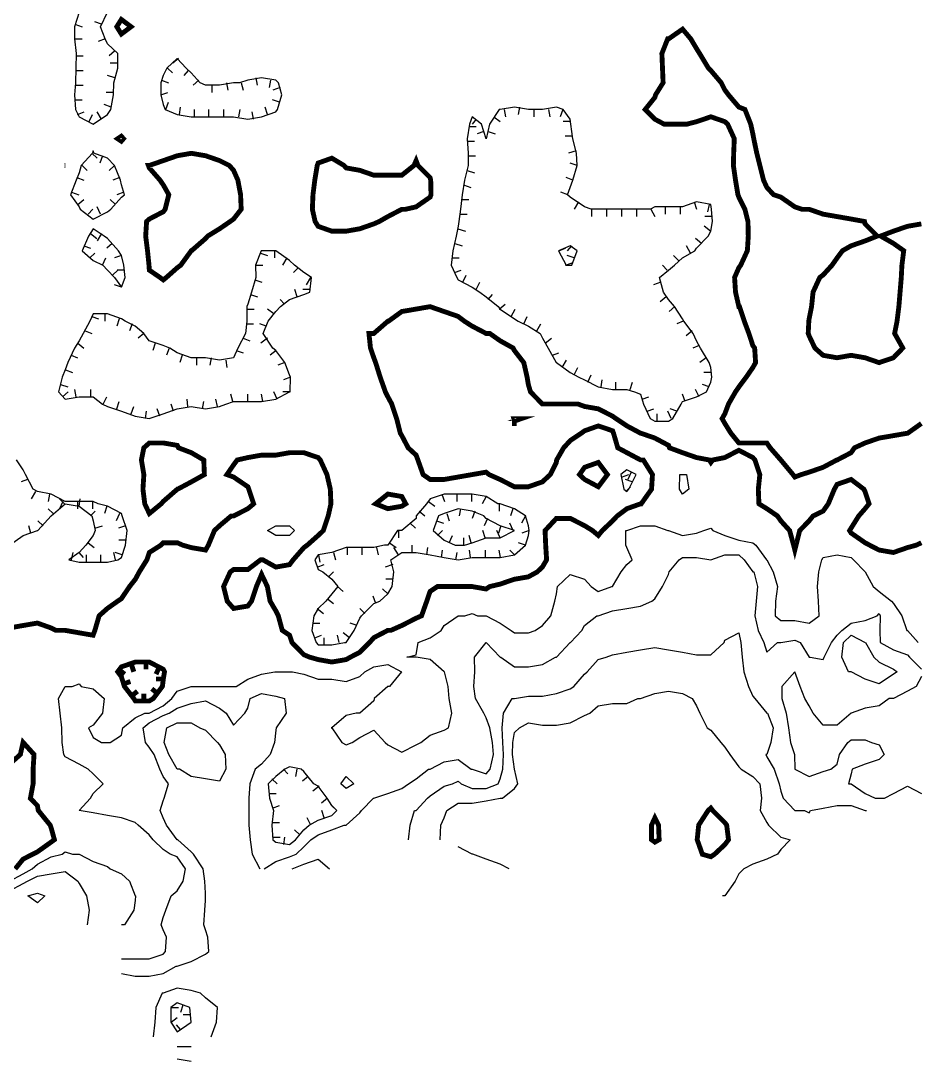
# Model space of a CAD drawing. Extents: x 628896 to 629898, y 4519176 to 4520140.
# Drawn here: x 629083.9 to 629267.9, y 4519222.5 to 4519436.2 of the extents above; entities that cross this region are included whole.
import ezdxf

# ---------------------------------------------------------------- set-up
doc = ezdxf.new("R2010")
doc.units = 0

msp = doc.modelspace()

# ---------------------------------------------------------------- linework, layer by layer
at = {"layer": 'GSLAYER', "linetype": 'CONTINUOUS', "flags": 128}
for points in [[(629095.875, 4519438), (629094.9375, 4519435), (629094.9375, 4519432.5), (629095.25, 4519429.5), (629095.1875, 4519426.5), (629095.125, 4519423.5), (629094.9375, 4519421), (629095.125, 4519418), (629095.875, 4519416.5), (629098.75, 4519415), (629101.6875, 4519417), (629102.4375, 4519418), (629102.9375, 4519421), (629103, 4519423.5), (629103.8125, 4519426.5), (629103.8125, 4519429.5), (629101.6875, 4519431.5), (629101.25, 4519432.5), (629100.25, 4519435), (629101.6875, 4519438)], [(629095, 4519435.5), (629096.5, 4519435)], [(629100.5, 4519435.5), (629099.125, 4519436)], [(629094.9375, 4519432.5), (629096.5, 4519432.5)], [(629101.25, 4519432.5), (629099.8125, 4519432)], [(629095.25, 4519429), (629096.75, 4519429)], [(629103.125, 4519430), (629102.0625, 4519429)], [(629136.625, 4519418), (629137.5625, 4519421), (629136.875, 4519423.5), (629136.3125, 4519424), (629133.375, 4519424.5), (629130.5625, 4519424), (629128.8125, 4519423.5), (629127.625, 4519423.5), (629124.75, 4519423), (629121.875, 4519423), (629120.75, 4519423.5), (629118.9375, 4519425.5), (629117.875, 4519426.5), (629116.0625, 4519428.5), (629113.9375, 4519426.5), (629113.1875, 4519425), (629112.6875, 4519423.5), (629112.6875, 4519421), (629113.1875, 4519419), (629113.5625, 4519418), (629116.0625, 4519417), (629118.9375, 4519416.5), (629121.875, 4519416.5), (629124.75, 4519416.5), (629127.625, 4519416.5), (629130.5625, 4519416), (629133.375, 4519416.5), (629136.3125, 4519417.5), (629136.625, 4519418)], [(629116.3125, 4519428.5), (629115.125, 4519427.5)], [(629095.1875, 4519426), (629096.6875, 4519426)], [(629103.8125, 4519427.5), (629102.25, 4519427.5)], [(629114.0625, 4519426.5), (629115.0625, 4519425.5)], [(629118.3125, 4519426), (629117.375, 4519425)], [(629103.25, 4519424.5), (629101.75, 4519425)], [(629112.8125, 4519424), (629114.25, 4519423.5)], [(629120.5, 4519424), (629119.3125, 4519423)], [(629132.1875, 4519424.5), (629132.5, 4519423)], [(629135.1875, 4519424), (629134.9375, 4519422.5)], [(629095.125, 4519423), (629096.6875, 4519423)], [(629123.1875, 4519423), (629123.1875, 4519421.5)], [(629126.1875, 4519423.5), (629126.4375, 4519422)], [(629129.1875, 4519423.5), (629129.625, 4519422)], [(629137.1875, 4519422.5), (629135.6875, 4519422)], [(629095, 4519420), (629096.5, 4519420)], [(629102.9375, 4519421.5), (629101.4375, 4519421.5)], [(629112.6875, 4519421), (629114.125, 4519421.5)], [(629137.0625, 4519419.5), (629135.625, 4519420)], [(629095.5625, 4519417), (629096.9375, 4519417.5)], [(629100.5, 4519416), (629099.625, 4519417.5)], [(629102.5, 4519418.5), (629101, 4519419)], [(629113.6875, 4519418), (629114.25, 4519419.5)], [(629116.5, 4519417), (629116.75, 4519418.5)], [(629119.625, 4519416.5), (629119.625, 4519418)], [(629122.5625, 4519416.5), (629122.5625, 4519418)], [(629125.625, 4519416.5), (629125.625, 4519418)], [(629128.6875, 4519416.5), (629129, 4519418)], [(629131.6875, 4519416), (629131.4375, 4519417.5)], [(629134.625, 4519417), (629134.125, 4519418.5)], [(629217.875, 4519354.5), (629219.5625, 4519357.5), (629219.875, 4519358), (629222.75, 4519359), (629224.8125, 4519360), (629225.6875, 4519362), (629225.875, 4519363), (629225.6875, 4519365), (629225.3125, 4519366), (629223.5625, 4519369), (629222.75, 4519370.5), (629222.0625, 4519372), (629220.125, 4519374.5), (629219.875, 4519375), (629218.1875, 4519377.5), (629217, 4519379), (629215.9375, 4519380.5), (629215.125, 4519383.5), (629217, 4519385), (629218.1875, 4519386), (629219.875, 4519387.5), (629222.375, 4519389), (629222.75, 4519389.5), (629225.125, 4519392), (629225.6875, 4519393), (629226, 4519395), (629225.8125, 4519397.5), (629225.6875, 4519398.5), (629222.75, 4519399), (629219.875, 4519398), (629217, 4519398), (629214.1875, 4519398), (629213.3125, 4519397.5), (629211.25, 4519397.5), (629208.4375, 4519397.5), (629205.5, 4519397.5), (629202.5625, 4519397.5), (629201.0625, 4519397.5), (629199.75, 4519398), (629196.8125, 4519400), (629196.25, 4519400.5), (629196.8125, 4519402), (629197.3125, 4519403.5), (629198.25, 4519406.5), (629198.0625, 4519409), (629197.3125, 4519412), (629196.9375, 4519415), (629196.8125, 4519416), (629195.3125, 4519418), (629193.9375, 4519418.5), (629191.125, 4519418), (629191.0625, 4519418), (629190.9375, 4519418), (629188.1875, 4519418), (629185.3125, 4519418.5), (629182.375, 4519418), (629182.1875, 4519418), (629180.1875, 4519415), (629179.5, 4519412), (629178.5625, 4519415), (629176.625, 4519416.5), (629176.125, 4519415), (629175.625, 4519412), (629175.8125, 4519409), (629175.8125, 4519406.5), (629175.0625, 4519403.5), (629174.5625, 4519400.5), (629174.25, 4519397.5), (629173.875, 4519395), (629173.75, 4519394), (629173.375, 4519392), (629172.6875, 4519389), (629172.3125, 4519386), (629173.5, 4519383.5), (629173.75, 4519383), (629176.625, 4519381.5), (629178.25, 4519380.5), (629179.5, 4519379.5), (629182, 4519377.5), (629182.375, 4519377), (629185.3125, 4519375), (629186.0625, 4519374.5), (629188.1875, 4519373.5), (629190.625, 4519372), (629191.0625, 4519371), (629192.25, 4519369), (629193.875, 4519366), (629193.9375, 4519366), (629196.8125, 4519364), (629198.5625, 4519363), (629199.75, 4519362.5), (629202.5625, 4519361), (629205.5, 4519360.5), (629208.4375, 4519360.5), (629210, 4519360), (629211.25, 4519359.5), (629211.8125, 4519357.5), (629213.1875, 4519354.5), (629214.1875, 4519354), (629217, 4519354), (629217.875, 4519354.5)], [(629183.25, 4519418), (629183.5, 4519416.5)], [(629186.375, 4519418.5), (629186.0625, 4519417)], [(629189.3125, 4519418), (629189.3125, 4519416.5)], [(629192.3125, 4519418), (629192.625, 4519416.5)], [(629195.25, 4519418), (629194.75, 4519416.5)], [(629097.9375, 4519415.5), (629098.625, 4519417)], [(629177.5, 4519416), (629176.625, 4519415)], [(629181.125, 4519416.5), (629182.375, 4519415.5)], [(629196.875, 4519415.5), (629195.375, 4519415.5)], [(629176, 4519414.5), (629177.5, 4519414.5)], [(629179.0625, 4519413.5), (629177.6875, 4519413)], [(629179.9375, 4519413.5), (629181.375, 4519413)], [(629175.625, 4519411.5), (629177.125, 4519411.5)], [(629197.1875, 4519412.5), (629195.75, 4519412.5)], [(629102.375, 4519397.5), (629104.5625, 4519400), (629105.1875, 4519400.5), (629104.5625, 4519402.5), (629104.375, 4519403.5), (629103.1875, 4519406.5), (629101.6875, 4519408), (629098.9375, 4519409), (629098.75, 4519409.5), (629098.625, 4519409), (629096.3125, 4519406.5), (629095.875, 4519405), (629095.3125, 4519403.5), (629094.125, 4519400.5), (629095.875, 4519398), (629096.125, 4519397.5), (629098.75, 4519395.5), (629101.6875, 4519397), (629102.375, 4519397.5)], [(629098.5, 4519409), (629099.625, 4519408)], [(629198, 4519409.5), (629196.4375, 4519409)], [(629100.6875, 4519408.5), (629100.125, 4519407)], [(629175.8125, 4519408.5), (629177.3125, 4519408.5)], [(629198.25, 4519406.5), (629196.8125, 4519407)], [(629096.5, 4519406.5), (629097.5625, 4519405.5)], [(629103.125, 4519406.5), (629102.0625, 4519405.5)], [(629175.625, 4519405.5), (629177.125, 4519405)], [(629095.4375, 4519404), (629096.875, 4519403.5)], [(629104.25, 4519404), (629102.8125, 4519403.5)], [(629174.875, 4519402.5), (629176.375, 4519402)], [(629197.3125, 4519403.5), (629195.9375, 4519404)], [(629094.3125, 4519401), (629095.8125, 4519400.5)], [(629105.0625, 4519401), (629103.625, 4519400.5)], [(629196.3125, 4519400.5), (629194.875, 4519401)], [(629095.625, 4519398.5), (629096.875, 4519399.5)], [(629103.375, 4519398.5), (629102.25, 4519399.5)], [(629174.4375, 4519399.5), (629175.9375, 4519399.5)], [(629198.5, 4519399), (629197.625, 4519397.5)], [(629222.25, 4519399), (629222.75, 4519397.5)], [(629225.3125, 4519398.5), (629225, 4519397)], [(629097.75, 4519396.5), (629098.6875, 4519397.5)], [(629100.3125, 4519396.5), (629099.625, 4519398)], [(629174.1875, 4519396.5), (629175.625, 4519396.5)], [(629201.1875, 4519397.5), (629201.1875, 4519396)], [(629204.25, 4519397.5), (629204.25, 4519396)], [(629207.3125, 4519397.5), (629207.3125, 4519396)], [(629210.375, 4519397.5), (629210.375, 4519396)], [(629213.375, 4519397.5), (629214.1875, 4519396)], [(629216.3125, 4519398), (629216.3125, 4519396.5)], [(629219.375, 4519398), (629219.375, 4519396.5)], [(629225.625, 4519393), (629224.3125, 4519394)], [(629226, 4519396), (629224.4375, 4519396)], [(629105.375, 4519383.5), (629105.0625, 4519386), (629104.5625, 4519388), (629104, 4519389), (629101.6875, 4519391.5), (629101.0625, 4519392), (629098.75, 4519393.5), (629097.8125, 4519392), (629096.5, 4519389), (629098.75, 4519387), (629100.75, 4519386), (629101.6875, 4519385), (629103.125, 4519383.5), (629104.5625, 4519381.5), (629105.375, 4519383.5)], [(629098.25, 4519392.5), (629099.5, 4519391.5)], [(629100.5, 4519392.5), (629099.625, 4519391)], [(629173.6875, 4519393.5), (629175.25, 4519393)], [(629096.875, 4519390), (629098.25, 4519389.5)], [(629102.6875, 4519390.5), (629101.5625, 4519389.5)], [(629173.0625, 4519390.5), (629174.5625, 4519390)], [(629197.125, 4519386), (629198.1875, 4519389), (629196.8125, 4519390), (629194.375, 4519389), (629195.9375, 4519386), (629196.8125, 4519386), (629197.125, 4519386)], [(629197.0625, 4519390), (629196.1875, 4519389)], [(629221.5, 4519388.5), (629220.6875, 4519390)], [(629223.75, 4519390.5), (629222.5625, 4519391.5)], [(629126.0625, 4519357.5), (629127.625, 4519358), (629130.5625, 4519358), (629133.375, 4519358), (629136.3125, 4519358.5), (629139.125, 4519360), (629139.25, 4519360), (629139.3125, 4519363), (629139.125, 4519363.5), (629138.125, 4519366), (629136.3125, 4519368.5), (629135.6875, 4519369), (629133.6875, 4519372), (629134.75, 4519374.5), (629136.3125, 4519376.5), (629137.25, 4519377.5), (629139.125, 4519379), (629142.0625, 4519380), (629143.3125, 4519380.5), (629143.625, 4519383.5), (629142.0625, 4519384.5), (629140.125, 4519386), (629139.125, 4519387), (629136.3125, 4519389), (629133.875, 4519389), (629133.375, 4519389), (629133.3125, 4519389), (629132.125, 4519386), (629132.1875, 4519383.5), (629131.3125, 4519380.5), (629130.5625, 4519378), (629130.375, 4519377.5), (629130.3125, 4519374.5), (629130.0625, 4519372), (629128.5, 4519369), (629127.625, 4519367), (629124.75, 4519366.5), (629121.875, 4519367), (629118.9375, 4519367), (629116.0625, 4519368), (629114.5, 4519369), (629113.1875, 4519369.5), (629110.3125, 4519370.5), (629109.1875, 4519372), (629107.4375, 4519373.5), (629105.375, 4519374.5), (629104.5625, 4519375), (629101.6875, 4519376), (629098.75, 4519376), (629098.0625, 4519374.5), (629096.75, 4519372), (629095.875, 4519370.5), (629094.9375, 4519369), (629093.5625, 4519366), (629093, 4519364.5), (629092.375, 4519363), (629091.625, 4519360), (629093, 4519358.5), (629095.875, 4519359), (629098.75, 4519359), (629100.6875, 4519357.5), (629101.6875, 4519357), (629104.5625, 4519356), (629107.4375, 4519355), (629110.3125, 4519354.5), (629113.1875, 4519355.5), (629116.0625, 4519356.5), (629118.9375, 4519357), (629121.875, 4519356.5), (629124.75, 4519357), (629126.0625, 4519357.5)], [(629098.0625, 4519387.5), (629099.125, 4519388.5)], [(629100.6875, 4519386), (629101.375, 4519387.5)], [(629104.5625, 4519388), (629103.125, 4519387.5)], [(629133.1875, 4519388.5), (629134.625, 4519388)], [(629136, 4519389), (629136, 4519387.5)], [(629138.5625, 4519387.5), (629137.6875, 4519386)], [(629172.5, 4519387.5), (629174, 4519387.5)], [(629194.4375, 4519389), (629195.8125, 4519389.5)], [(629197.625, 4519387.5), (629196.1875, 4519388)], [(629219.0625, 4519387), (629218, 4519388)], [(629132.125, 4519386), (629133.625, 4519386)], [(629140.875, 4519385.5), (629139.9375, 4519384.5)], [(629195.8125, 4519386), (629197.1875, 4519386.5)], [(629216.6875, 4519385), (629215.75, 4519386)], [(629102.75, 4519384), (629103.875, 4519385)], [(629105.1875, 4519385), (629103.6875, 4519385)], [(629143.4375, 4519383.5), (629142.5625, 4519382)], [(629173, 4519384.5), (629174.375, 4519385)], [(629174.75, 4519382.5), (629175.4375, 4519384)], [(629104.5625, 4519381.5), (629103.125, 4519382)], [(629132, 4519383), (629133.4375, 4519382.5)], [(629177.5, 4519381), (629178.25, 4519382.5)], [(629215.375, 4519382.5), (629213.875, 4519382)], [(629131.125, 4519380), (629132.5625, 4519379.5)], [(629138.0625, 4519378), (629137.1875, 4519379)], [(629140.6875, 4519379.5), (629140.1875, 4519381)], [(629143.3125, 4519381), (629141.875, 4519381)], [(629179.9375, 4519379), (629180.8125, 4519380)], [(629216.5, 4519379.5), (629215.25, 4519378.5)], [(629130.375, 4519377), (629131.875, 4519377)], [(629135.875, 4519376), (629134.625, 4519377)], [(629182.1875, 4519377), (629183.4375, 4519378)], [(629184.625, 4519375.5), (629185.5, 4519377)], [(629218.3125, 4519377.5), (629217.125, 4519376.5)], [(629098.5, 4519375.5), (629099.875, 4519375)], [(629101.1875, 4519376), (629101.1875, 4519374.5)], [(629104.125, 4519375), (629103.625, 4519373.5)], [(629187.25, 4519374), (629187.9375, 4519375.5)], [(629106.8125, 4519374), (629106.25, 4519372.5)], [(629130.25, 4519374), (629131.75, 4519374)], [(629134.3125, 4519373.5), (629133, 4519374)], [(629189.9375, 4519372.5), (629190.75, 4519374)], [(629220, 4519374.5), (629218.6875, 4519374)], [(629097.125, 4519372.5), (629098.5, 4519372)], [(629109.1875, 4519372), (629108, 4519371)], [(629129.5625, 4519371), (629130.9375, 4519370.5)], [(629134.5625, 4519371), (629133.25, 4519370)], [(629191.625, 4519370), (629192.9375, 4519371)], [(629221.8125, 4519372.5), (629220.625, 4519371.5)], [(629095.625, 4519370), (629096.875, 4519369)], [(629111.5, 4519370), (629111, 4519368.5)], [(629114.375, 4519369), (629113.8125, 4519367.5)], [(629128.1875, 4519368.5), (629129.5625, 4519368)], [(629136.375, 4519368.5), (629135.125, 4519367.5)], [(629223.25, 4519369.5), (629222, 4519369)], [(629094.25, 4519367.5), (629095.5625, 4519367)], [(629117.0625, 4519367.5), (629116.5625, 4519366)], [(629120, 4519367), (629120, 4519365.5)], [(629123, 4519367), (629122.75, 4519365.5)], [(629126.0625, 4519366.5), (629126.25, 4519365)], [(629193.125, 4519367.5), (629194.4375, 4519368)], [(629195.125, 4519365), (629196, 4519366.5)], [(629224.75, 4519367), (629223.4375, 4519366)], [(629093.0625, 4519364.5), (629094.5, 4519364)], [(629138.1875, 4519366), (629136.75, 4519365.5)], [(629197.625, 4519363.5), (629198.375, 4519365)], [(629225.8125, 4519364), (629224.25, 4519364)], [(629139.3125, 4519363), (629137.875, 4519362.5)], [(629200.4375, 4519362), (629201.0625, 4519363.5)], [(629203.125, 4519361), (629203.375, 4519362.5)], [(629206.1875, 4519360.5), (629206.1875, 4519362)], [(629209.125, 4519360.5), (629209.5625, 4519362)], [(629092.0625, 4519361.5), (629093.5625, 4519361)], [(629092.5, 4519359), (629093.625, 4519360)], [(629095.25, 4519359), (629095, 4519360.5)], [(629098.3125, 4519359), (629098.3125, 4519360.5)], [(629136.5625, 4519358.5), (629135.875, 4519360)], [(629139.25, 4519360), (629137.75, 4519360)], [(629223.25, 4519359), (629222.5625, 4519360.5)], [(629225.3125, 4519361), (629223.9375, 4519361.5)], [(629100.8125, 4519357.5), (629101.5625, 4519359)], [(629103.625, 4519356.5), (629104.125, 4519358)], [(629118.25, 4519357), (629118.0625, 4519358.5)], [(629121.25, 4519356.5), (629121.5, 4519358)], [(629124.3125, 4519357), (629124, 4519358.5)], [(629127.5, 4519358), (629127.0625, 4519359.5)], [(629130.5625, 4519358), (629130.5625, 4519359.5)], [(629133.625, 4519358), (629133.375, 4519359.5)], [(629211.5625, 4519358.5), (629212.9375, 4519359)], [(629220.4375, 4519358), (629219.875, 4519359.5)], [(629106.5625, 4519355.5), (629107.125, 4519357)], [(629109.5, 4519354.5), (629109.75, 4519356)], [(629112.5, 4519355), (629111.9375, 4519356.5)], [(629115.3125, 4519356), (629114.8125, 4519357.5)], [(629212.625, 4519356), (629214, 4519356.5)], [(629214.6875, 4519354), (629214.6875, 4519355.5)], [(629217.5625, 4519354.5), (629216.8125, 4519356)], [(629218.6875, 4519356), (629217.3125, 4519356.5)], [(629103.8125, 4519325.5), (629104.5625, 4519326), (629105.4375, 4519328.5), (629105.75, 4519331.5), (629104.75, 4519334.5), (629104.5625, 4519335), (629101.6875, 4519336.5), (629099.8125, 4519337), (629098.75, 4519337.5), (629095.875, 4519337.5), (629093, 4519337.5), (629090.125, 4519339), (629087.3125, 4519339.5), (629086.4375, 4519340), (629084.875, 4519343), (629084.375, 4519344), (629083, 4519346)], [(629208.8125, 4519340), (629210.3125, 4519343), (629208.4375, 4519344), (629207.1875, 4519343), (629207.8125, 4519340), (629208.4375, 4519339.5), (629208.8125, 4519340)], [(629207.3125, 4519342.5), (629208.8125, 4519343)], [(629209.3125, 4519343.5), (629208.625, 4519342)], [(629219.25, 4519340), (629219.3125, 4519343), (629219.875, 4519343), (629220.6875, 4519343), (629221.1875, 4519340), (629219.875, 4519339), (629219.25, 4519340)], [(629085.25, 4519342), (629084, 4519341.5)], [(629209.5, 4519341.5), (629208.125, 4519342)], [(629208.1875, 4519339.5), (629209.1875, 4519340.5)], [(629086.9375, 4519339.5), (629086.0625, 4519338)], [(629089.8125, 4519339), (629089.5625, 4519337.5)], [(629150.4375, 4519308.5), (629150.75, 4519308.5), (629152.375, 4519311), (629153.5625, 4519313.5), (629153.9375, 4519314), (629156.4375, 4519316.5), (629157.6875, 4519317), (629159.3125, 4519318.5), (629160.1875, 4519320), (629160.5625, 4519323), (629159.9375, 4519325.5), (629162.1875, 4519327), (629165.125, 4519327), (629168, 4519326.5), (629170.875, 4519326), (629173.75, 4519325.5), (629176.625, 4519326), (629179.5, 4519326), (629182.375, 4519326), (629185.3125, 4519326.5), (629187.625, 4519328.5), (629188.1875, 4519330.5), (629188.375, 4519331.5), (629188.1875, 4519332.5), (629187.625, 4519334.5), (629185.3125, 4519336), (629182.375, 4519337), (629181.9375, 4519337), (629179.5, 4519338.5), (629176.625, 4519339), (629173.75, 4519339), (629170.875, 4519339), (629168, 4519338), (629167.25, 4519337), (629165.125, 4519334.5), (629165.125, 4519334), (629162.1875, 4519331.5), (629161.3125, 4519331.5), (629159.3125, 4519328.5), (629158.625, 4519328.5), (629156.4375, 4519328), (629153.5625, 4519328), (629150.75, 4519328), (629147.8125, 4519327), (629145, 4519326.5), (629144.3125, 4519325.5), (629145, 4519323.5), (629145.9375, 4519323), (629147.8125, 4519321.5), (629149.0625, 4519320), (629147.8125, 4519318.5), (629146.5625, 4519317), (629145, 4519315.5), (629144.125, 4519314), (629143.6875, 4519311), (629144.625, 4519308.5), (629145, 4519308), (629147.8125, 4519308), (629150.4375, 4519308.5)], [(629170.4375, 4519339), (629170.9375, 4519337.5)], [(629173.5, 4519339), (629173.5, 4519337.5)], [(629176.5, 4519339), (629176.5, 4519337.5)], [(629179.5, 4519338.5), (629178.6875, 4519337)], [(629081.5625, 4519328.5), (629084.375, 4519330.5), (629087.3125, 4519331.5), (629087.375, 4519331.5), (629090.125, 4519334.5), (629093, 4519337), (629095.875, 4519336.5), (629098.5, 4519334.5), (629098.75, 4519333.5), (629099.1875, 4519331.5), (629098.75, 4519330.5), (629097.25, 4519328.5), (629095.875, 4519327), (629093.75, 4519325.5), (629095.875, 4519325), (629098.75, 4519325), (629101.6875, 4519325), (629103.8125, 4519325.5)], [(629092.875, 4519337), (629091.875, 4519338)], [(629092.5625, 4519337.5), (629091.875, 4519336)], [(629095.5625, 4519337.5), (629095.5625, 4519336)], [(629095.875, 4519336.5), (629096.125, 4519338)], [(629098.625, 4519337.5), (629098.625, 4519336)], [(629101.5625, 4519336.5), (629101.125, 4519335)], [(629167.6875, 4519337.5), (629169, 4519336.5)], [(629182.1875, 4519337), (629182.1875, 4519335.5)], [(629090.5625, 4519335), (629089.5625, 4519336)], [(629098.25, 4519334.5), (629099.1875, 4519335.5)], [(629104.1875, 4519335), (629103.5, 4519333.5)], [(629165.75, 4519335.5), (629166.9375, 4519334.5)], [(629175.0625, 4519328.5), (629176.625, 4519329), (629179.5, 4519330), (629182.375, 4519330), (629185.3125, 4519331.5), (629182.375, 4519332.5), (629179.5, 4519334), (629179.0625, 4519334.5), (629176.625, 4519335.5), (629173.75, 4519336), (629170.875, 4519335), (629169.75, 4519334.5), (629168.625, 4519331.5), (629170.875, 4519329.5), (629173.125, 4519328.5), (629173.75, 4519328.5), (629175.0625, 4519328.5)], [(629171.4375, 4519335), (629171.9375, 4519333.5)], [(629174.25, 4519336), (629174, 4519334.5)], [(629177.1875, 4519335.5), (629176.625, 4519334)], [(629185, 4519336), (629184.5, 4519334.5)], [(629187.625, 4519334.5), (629186.8125, 4519333)], [(629086, 4519331), (629085.5625, 4519332.5)], [(629088.5, 4519332.5), (629087.375, 4519333.5)], [(629104.5625, 4519243.5), (629107.4375, 4519243.5), (629110.3125, 4519243.5), (629113.1875, 4519244.5), (629113.625, 4519245), (629113.8125, 4519248), (629113.1875, 4519249.5), (629112.75, 4519250.5), (629113.1875, 4519252), (629113.6875, 4519253.5), (629114.8125, 4519256.5), (629116.0625, 4519257.5), (629117.25, 4519259.5), (629117.75, 4519262), (629116.0625, 4519264.5), (629114.5625, 4519265), (629113.1875, 4519266), (629111.125, 4519268), (629110.3125, 4519269), (629108, 4519271), (629107.4375, 4519271.5), (629104.5625, 4519272.5), (629101.6875, 4519273), (629098.75, 4519273.5), (629095.875, 4519274), (629098.25, 4519276.5), (629098.75, 4519277.5), (629100.8125, 4519279.5), (629098.75, 4519281.5), (629097.75, 4519282.5), (629095.875, 4519283.5), (629093, 4519285), (629092.75, 4519285.5), (629092.375, 4519288), (629092.3125, 4519291), (629092, 4519294), (629091.625, 4519297), (629093, 4519299.5), (629094.4375, 4519299.5), (629095.875, 4519300), (629096.3125, 4519299.5), (629098.75, 4519299), (629101.0625, 4519297), (629100.6875, 4519294), (629098.75, 4519291.5), (629097.8125, 4519291), (629098.75, 4519289), (629100.5, 4519288), (629101.6875, 4519288), (629102.25, 4519288), (629104.5625, 4519289.5), (629104.875, 4519291), (629107.4375, 4519293), (629109.375, 4519294), (629110.3125, 4519294), (629113.1875, 4519295.5), (629114.9375, 4519297), (629116.0625, 4519298.5), (629118.9375, 4519299.5), (629121.875, 4519299.5), (629124.75, 4519299.5), (629127.625, 4519299.5), (629128.125, 4519299.5), (629130.5625, 4519301), (629133.375, 4519302), (629136.125, 4519302.5), (629136.3125, 4519302.5), (629139.125, 4519302.5), (629139.75, 4519302.5), (629142.0625, 4519302), (629145, 4519301), (629147.8125, 4519301), (629150.75, 4519300.5), (629153.5625, 4519301.5), (629154.5625, 4519302.5), (629156.4375, 4519303.5), (629159.3125, 4519304), (629162.125, 4519302.5), (629159.625, 4519299.5), (629159.3125, 4519299.5), (629156.5, 4519297), (629156.4375, 4519296.5), (629153.5625, 4519294), (629152.8125, 4519294), (629150.75, 4519293.5), (629147.8125, 4519291), (629147.6875, 4519291), (629147.8125, 4519291), (629149.875, 4519288), (629150.75, 4519287.5), (629152, 4519288), (629153.5625, 4519289), (629156.4375, 4519290.5), (629158.75, 4519288), (629159.3125, 4519287.5), (629162.1875, 4519286), (629165.125, 4519287.5), (629166.125, 4519288), (629168, 4519289.5), (629170.875, 4519290.5), (629171.8125, 4519291), (629172.4375, 4519294), (629171.9375, 4519297), (629171.6875, 4519299.5), (629170.9375, 4519302.5), (629170.875, 4519302.5), (629168, 4519305), (629165.125, 4519305.5), (629163.25, 4519305.5), (629165.125, 4519306), (629165.5625, 4519308.5), (629168, 4519309.5), (629170.25, 4519311), (629170.875, 4519312), (629173.75, 4519314), (629175.125, 4519314), (629176.625, 4519314.5), (629177.75, 4519314), (629179.5, 4519314), (629182.375, 4519312.5), (629184.625, 4519311), (629185.3125, 4519310.5), (629188.1875, 4519310.5), (629189.5625, 4519311), (629191.0625, 4519312), (629192.8125, 4519314), (629193.625, 4519317), (629193.9375, 4519318.5), (629194.1875, 4519320), (629196.8125, 4519322.5), (629199.75, 4519321.5), (629201.125, 4519320), (629202.5625, 4519319), (629205.3125, 4519320), (629205.5, 4519320), (629207.25, 4519323), (629208.4375, 4519324.5), (629209.5, 4519325.5), (629208.4375, 4519328), (629208.1875, 4519328.5), (629208.25, 4519331.5), (629208.4375, 4519331.5), (629211.25, 4519332.5), (629214.1875, 4519332.5), (629216.8125, 4519331.5), (629217, 4519331.5), (629219.875, 4519330.5), (629222.75, 4519331), (629224.25, 4519331.5), (629225.6875, 4519332), (629226.0625, 4519331.5), (629228.5625, 4519330.5), (629231.4375, 4519329.5), (629234.3125, 4519329), (629234.9375, 4519328.5), (629237.125, 4519325.5), (629237.1875, 4519325.5), (629238.5, 4519323), (629239.375, 4519320), (629239, 4519317), (629238.875, 4519314), (629240.0625, 4519313), (629242.9375, 4519313), (629245.875, 4519312.5), (629247.9375, 4519314), (629247.8125, 4519317), (629247.625, 4519320), (629247.875, 4519323), (629248.5, 4519325.5), (629248.75, 4519326), (629251.625, 4519326.5), (629254.5, 4519326), (629255, 4519325.5), (629257.375, 4519323), (629259.0625, 4519320), (629260.25, 4519319), (629262.8125, 4519317), (629263.1875, 4519316.5), (629264.9375, 4519314), (629265.9375, 4519311), (629266.0625, 4519311), (629268.25, 4519308.5)], [(629099.125, 4519332), (629100.6875, 4519332.5)], [(629105.4375, 4519332.5), (629104, 4519332)], [(629134.5625, 4519331.5), (629136.3125, 4519332.5), (629139.125, 4519332.5), (629140.125, 4519331.5), (629139.125, 4519330.5), (629136.3125, 4519330.5), (629134.5625, 4519331.5)], [(629163.9375, 4519333), (629165, 4519332)], [(629169.3125, 4519333.5), (629170.75, 4519333)], [(629179.8125, 4519334), (629179.125, 4519332.5)], [(629182.5625, 4519332.5), (629182.0625, 4519331)], [(629185.0625, 4519331.5), (629184.375, 4519333)], [(629161.5, 4519331.5), (629161.5, 4519330)], [(629169.5, 4519330.5), (629170.5625, 4519331.5)], [(629171.9375, 4519329), (629172.625, 4519330.5)], [(629174.9375, 4519328.5), (629174.9375, 4519330)], [(629176.4375, 4519329), (629176, 4519330.5)], [(629179.3125, 4519330), (629178.8125, 4519331.5)], [(629182.375, 4519330), (629181.6875, 4519331.5)], [(629188.375, 4519331.5), (629186.875, 4519331)], [(629097.75, 4519329), (629099, 4519328)], [(629105.5625, 4519329.5), (629104.0625, 4519329.5)], [(629150.9375, 4519328), (629150.9375, 4519326.5)], [(629154, 4519328), (629154, 4519326.5)], [(629157, 4519328), (629157.3125, 4519326.5)], [(629159.6875, 4519329), (629161, 4519328)], [(629161.5, 4519326.5), (629160.5625, 4519328)], [(629164.3125, 4519327), (629164.3125, 4519328.5)], [(629167.3125, 4519326.5), (629167.5625, 4519328)], [(629187.625, 4519328.5), (629186.1875, 4519329)], [(629094.3125, 4519325.5), (629094.6875, 4519327)], [(629095.8125, 4519327), (629096.6875, 4519326)], [(629097.375, 4519325), (629097.375, 4519326.5)], [(629100.375, 4519325), (629100.375, 4519326.5)], [(629103.375, 4519325.5), (629103, 4519327)], [(629104.75, 4519326.5), (629103.3125, 4519327)], [(629133.875, 4519262), (629136.3125, 4519263.5), (629139.125, 4519264.5), (629140.5, 4519265), (629142.0625, 4519266.5), (629143.5, 4519268), (629145, 4519269), (629147.8125, 4519270), (629150.375, 4519271), (629150.75, 4519271), (629153.5625, 4519273.5), (629153.875, 4519274), (629156.375, 4519276.5), (629156.4375, 4519276.5), (629159.3125, 4519277.5), (629162.1875, 4519278.5), (629163.5625, 4519279.5), (629165.125, 4519280.5), (629167.6875, 4519282.5), (629168, 4519282.5), (629170.875, 4519284), (629173.75, 4519284.5), (629176.4375, 4519282.5), (629176.625, 4519282.5), (629179.5, 4519281.5), (629180.3125, 4519282.5), (629181, 4519285.5), (629180.8125, 4519288), (629180.25, 4519291), (629179.5, 4519293), (629179.0625, 4519294), (629177.3125, 4519297), (629177, 4519299.5), (629177.1875, 4519302.5), (629177.125, 4519305.5), (629179.5, 4519308.5), (629182.375, 4519305.5), (629182.5625, 4519305.5), (629185.3125, 4519303.5), (629188.1875, 4519303.5), (629191.0625, 4519304), (629193.75, 4519305.5), (629193.9375, 4519305.5), (629196.8125, 4519308.5), (629196.875, 4519308.5), (629199.1875, 4519311), (629199.75, 4519312), (629202.25, 4519314), (629202.5625, 4519314), (629205.5, 4519315), (629208.4375, 4519315.5), (629211.25, 4519316), (629213.5625, 4519317), (629214.1875, 4519317.5), (629215.75, 4519320), (629217, 4519322.5), (629217.125, 4519323), (629219.1875, 4519325.5), (629219.875, 4519326), (629222.75, 4519326), (629225.6875, 4519325.5), (629228.5625, 4519326.5), (629231.4375, 4519326.5), (629232.5625, 4519325.5), (629234.3125, 4519323), (629234.5, 4519323), (629235.25, 4519320), (629235, 4519317), (629234.6875, 4519314), (629235.375, 4519311), (629236.5625, 4519308.5), (629237.1875, 4519306.5), (629239.375, 4519308.5), (629240.0625, 4519308.5), (629242.9375, 4519309), (629244.0625, 4519308.5), (629245.875, 4519305.5), (629246.0625, 4519305.5), (629248.75, 4519305), (629248.9375, 4519305.5), (629250.5, 4519308.5), (629251.625, 4519310), (629252.625, 4519311), (629254.5, 4519312.5), (629257.375, 4519313), (629259.875, 4519314), (629260.25, 4519314.5), (629260.5, 4519314), (629260.4375, 4519311), (629260.5, 4519308.5), (629263.1875, 4519307), (629266.0625, 4519306), (629266.5, 4519305.5), (629268.9375, 4519303)], [(629145.0625, 4519326.5), (629145.3125, 4519325)], [(629148.125, 4519327), (629148.5625, 4519325.5)], [(629170.375, 4519326), (629170.5625, 4519327.5)], [(629173.3125, 4519325.5), (629173.5625, 4519327)], [(629176.3125, 4519326), (629176.125, 4519327.5)], [(629179.375, 4519326), (629179.375, 4519327.5)], [(629182.4375, 4519326), (629182.1875, 4519327.5)], [(629185.375, 4519326.5), (629184.375, 4519327.5)], [(629144.8125, 4519324), (629146.25, 4519324.5)], [(629160.3125, 4519324.5), (629158.75, 4519324)], [(629147.125, 4519322), (629148.125, 4519323)], [(629160.375, 4519321.5), (629158.875, 4519321.5)], [(629149, 4519320), (629150.125, 4519319)], [(629159.3125, 4519318.5), (629158.25, 4519319.5)], [(629146.9375, 4519317.5), (629148.125, 4519316.5)], [(629156.875, 4519316.5), (629156.3125, 4519318)], [(629144.8125, 4519315.5), (629146.125, 4519314.5)], [(629154.625, 4519314.5), (629153.5625, 4519315.5)], [(629143.875, 4519312.5), (629145.375, 4519312.5)], [(629153, 4519312), (629151.5625, 4519312.5)], [(629144.3125, 4519309.5), (629145.6875, 4519310)], [(629146.25, 4519308), (629146.25, 4519309.5)], [(629149.3125, 4519308.5), (629149, 4519310)], [(629151.4375, 4519309.5), (629150.125, 4519310.5)], [(629163.5625, 4519268), (629163.9375, 4519271), (629164.8125, 4519274), (629165.125, 4519274), (629167.5, 4519276.5), (629168, 4519277), (629170.875, 4519279), (629172.625, 4519279.5), (629173.75, 4519280), (629174.375, 4519279.5), (629176.625, 4519278.5), (629179.5, 4519278.5), (629182, 4519279.5), (629182.375, 4519280.5), (629182.9375, 4519282.5), (629183.0625, 4519285.5), (629182.9375, 4519288), (629182.8125, 4519291), (629183.0625, 4519294), (629184.875, 4519297), (629185.3125, 4519297), (629188.1875, 4519297.5), (629191.0625, 4519297.5), (629193.9375, 4519298), (629196.8125, 4519299), (629197.5625, 4519299.5), (629199.75, 4519302), (629200.25, 4519302.5), (629202.5625, 4519305), (629204.1875, 4519305.5), (629205.5, 4519306), (629208.4375, 4519306.5), (629211.25, 4519307), (629214.1875, 4519307.5), (629217, 4519307), (629219.875, 4519306.5), (629222.75, 4519306), (629225.6875, 4519306), (629228.4375, 4519308.5), (629228.5625, 4519309), (629231.4375, 4519310.5), (629231.875, 4519308.5), (629232.125, 4519305.5), (629232.4375, 4519302.5), (629233.4375, 4519299.5), (629234.3125, 4519297.5), (629234.6875, 4519297), (629237.1875, 4519294), (629237.3125, 4519294), (629238.5, 4519291), (629238, 4519288), (629237.1875, 4519285.5), (629237, 4519285.5), (629237.1875, 4519285), (629238.6875, 4519282.5), (629239.75, 4519279.5), (629240.0625, 4519278), (629240.5625, 4519276.5), (629242.9375, 4519274), (629244.9375, 4519274), (629245.875, 4519273.5), (629246.125, 4519274), (629248.75, 4519274.5), (629251.625, 4519275), (629254.5, 4519275), (629257.375, 4519274), (629257.6875, 4519274)], [(629254, 4519302.5), (629252.5625, 4519305.5), (629252.9375, 4519308.5), (629254.5, 4519310), (629257.375, 4519308.5), (629257.4375, 4519308.5), (629259.1875, 4519305.5), (629260.25, 4519304.5), (629263.1875, 4519303), (629263.9375, 4519302.5), (629263.1875, 4519302), (629260.25, 4519300), (629257.375, 4519301), (629254.5, 4519302.5), (629254, 4519302.5)], [(629268.9375, 4519301.5), (629267.875, 4519299.5), (629266.0625, 4519298.5), (629263.1875, 4519297), (629262.3125, 4519297), (629260.25, 4519295.5), (629257.375, 4519295), (629254.5, 4519294), (629251.625, 4519291.5), (629248.75, 4519291.5), (629246.6875, 4519294), (629245.875, 4519295.5), (629245, 4519297), (629244.0625, 4519299.5), (629242.9375, 4519302.5), (629240.25, 4519299.5), (629240.25, 4519297), (629241.1875, 4519294), (629241.625, 4519291), (629242.0625, 4519288), (629242.875, 4519285.5), (629242.9375, 4519282.5), (629245.875, 4519281), (629248.75, 4519282), (629250.3125, 4519282.5), (629251.625, 4519283.5), (629252.125, 4519285.5), (629253.8125, 4519288), (629254.5, 4519288.5), (629257.375, 4519288.5), (629258.6875, 4519288), (629260.25, 4519287.5), (629261.3125, 4519285.5), (629260.25, 4519284.5), (629257.375, 4519283.5), (629254.75, 4519282.5), (629254.5, 4519281.5), (629254, 4519279.5), (629254.5, 4519279.5), (629257.375, 4519277.5), (629259.4375, 4519276.5), (629260.25, 4519276.5), (629261.375, 4519276.5), (629263.1875, 4519277.5), (629266.0625, 4519279), (629268.9375, 4519277.5)], [(629104.5625, 4519240.5), (629107.4375, 4519240), (629110.3125, 4519240), (629113.1875, 4519240.5), (629115.8125, 4519242), (629116.0625, 4519242), (629118.9375, 4519243), (629121.875, 4519244.5), (629122.5625, 4519245), (629122.3125, 4519248), (629121.875, 4519249.5), (629121.5, 4519250.5), (629121.75, 4519253.5), (629121.875, 4519255.5), (629121.875, 4519256.5), (629121.875, 4519257), (629121.75, 4519259.5), (629121.375, 4519262), (629119.375, 4519265), (629118.9375, 4519265.5), (629116.1875, 4519268), (629116.0625, 4519268), (629113.875, 4519271), (629113.1875, 4519272.5), (629112.5625, 4519274), (629113.1875, 4519276), (629113.375, 4519276.5), (629114.25, 4519279.5), (629113.1875, 4519281), (629112.5, 4519282.5), (629111.3125, 4519285.5), (629110.3125, 4519287), (629109.5, 4519288), (629109.0625, 4519291), (629110.3125, 4519292), (629113.1875, 4519293.5), (629114.375, 4519294), (629116.0625, 4519295), (629118.9375, 4519296), (629121.875, 4519296.5), (629124.75, 4519295), (629126.125, 4519294), (629127.625, 4519291.5), (629129.9375, 4519294), (629130.5625, 4519295), (629131.0625, 4519297), (629133.375, 4519298), (629136.3125, 4519297.5), (629138.0625, 4519297), (629138.4375, 4519294), (629136.375, 4519291), (629136.3125, 4519290.5), (629136, 4519288), (629135.125, 4519285.5), (629133.375, 4519283.5), (629132.0625, 4519282.5), (629130.9375, 4519279.5), (629130.75, 4519276.5), (629130.75, 4519274), (629130.75, 4519271), (629131, 4519268), (629131.4375, 4519265), (629133, 4519262)], [(629170.0625, 4519268), (629170.1875, 4519271), (629170.875, 4519272.5), (629171.4375, 4519274), (629173.75, 4519275.5), (629176.625, 4519275.5), (629179.5, 4519276), (629182.375, 4519276.5), (629182.875, 4519276.5), (629185.3125, 4519278.5), (629186, 4519279.5), (629185.3125, 4519282.5), (629184.9375, 4519285.5), (629185, 4519288), (629185.3125, 4519290), (629186.375, 4519291), (629188.1875, 4519292), (629191.0625, 4519291.5), (629193.9375, 4519291.5), (629196.8125, 4519292), (629199.75, 4519293.5), (629200.8125, 4519294), (629202.5625, 4519295.5), (629205.5, 4519296), (629208.4375, 4519296), (629210.6875, 4519297), (629211.25, 4519297), (629214.1875, 4519298), (629217, 4519298.5), (629219.875, 4519298), (629221.8125, 4519297), (629222.75, 4519295.5), (629223.4375, 4519294), (629224.9375, 4519291), (629225.6875, 4519290.5), (629227.75, 4519288), (629228.5625, 4519287), (629229.5625, 4519285.5), (629231.4375, 4519283), (629231.9375, 4519282.5), (629234.3125, 4519281), (629235.75, 4519279.5), (629236.0625, 4519276.5), (629235.8125, 4519274), (629237.1875, 4519271.5), (629237.5625, 4519271), (629240.0625, 4519268.5), (629242, 4519268), (629240.0625, 4519266), (629239.375, 4519265), (629237.1875, 4519264), (629234.3125, 4519263), (629232.4375, 4519262), (629231.4375, 4519261), (629230.6875, 4519259.5), (629228.5625, 4519256.5), (629228.0625, 4519256.5)], [(629116.5, 4519282.5), (629116.0625, 4519282.5), (629114.3125, 4519285.5), (629113.375, 4519288), (629113.9375, 4519291), (629116.0625, 4519292), (629118.9375, 4519292), (629120.6875, 4519291), (629121.875, 4519290.5), (629124.3125, 4519288), (629124.75, 4519287.5), (629125.875, 4519285.5), (629126.0625, 4519282.5), (629124.75, 4519280), (629121.875, 4519280.5), (629118.9375, 4519281), (629116.5, 4519282.5)], [(629140.3125, 4519268), (629142.0625, 4519270), (629143.125, 4519271), (629145, 4519272), (629147.8125, 4519273), (629148.8125, 4519274), (629147.8125, 4519275), (629146.875, 4519276.5), (629145, 4519279), (629144.125, 4519279.5), (629142.0625, 4519282), (629141.5, 4519282.5), (629139.125, 4519283), (629138.125, 4519282.5), (629136.3125, 4519281), (629134.75, 4519279.5), (629135, 4519276.5), (629135.8125, 4519274), (629135.5, 4519271), (629135.6875, 4519268), (629136.3125, 4519267.5), (629139.125, 4519267), (629140.3125, 4519268)], [(629137.875, 4519282.5), (629138.75, 4519281.5)], [(629140.625, 4519282.5), (629140.3125, 4519281)], [(629142.9375, 4519281), (629141.75, 4519280)], [(629149.6875, 4519279.5), (629150.75, 4519281), (629152.3125, 4519279.5), (629150.75, 4519278.5), (629149.6875, 4519279.5)], [(629135.5, 4519280.5), (629136.5625, 4519279.5)], [(629145.1875, 4519279), (629143.9375, 4519278)], [(629134.9375, 4519277.5), (629136.375, 4519277.5)], [(629146.9375, 4519276.5), (629145.6875, 4519275.5)], [(629135.625, 4519274.5), (629137.0625, 4519275)], [(629148.8125, 4519274), (629147.75, 4519275)], [(629143.5, 4519271), (629142.75, 4519272.5)], [(629146.25, 4519272.5), (629145.75, 4519274)], [(629135.625, 4519271.5), (629137.0625, 4519271.5)], [(629141.25, 4519269), (629140.125, 4519270)], [(629135.625, 4519268.5), (629137.1875, 4519268.5)], [(629137.9375, 4519267), (629138.1875, 4519268.5)], [(629184.25, 4519262), (629182.375, 4519263), (629179.5, 4519264), (629176.8125, 4519265), (629176.625, 4519265), (629173.75, 4519266.5)], [(629081.5625, 4519259.5), (629084.375, 4519261), (629086.25, 4519262), (629087.3125, 4519263), (629090.125, 4519264.5), (629092.375, 4519265), (629093, 4519265.5), (629094.5, 4519265), (629095.875, 4519265), (629098.75, 4519263.5), (629101.6875, 4519262.5), (629102.25, 4519262), (629104.5625, 4519261), (629106.25, 4519259.5), (629107.4375, 4519256.5), (629107.5, 4519256.5), (629107.4375, 4519255.5), (629107.125, 4519253.5), (629105.1875, 4519250.5), (629104.5625, 4519250.5)], [(629139.6875, 4519262), (629142.0625, 4519263), (629145, 4519264), (629147.3125, 4519262)], [(629068.875, 4519245), (629069.9375, 4519246), (629072.6875, 4519248), (629072.875, 4519248), (629074.9375, 4519250.5), (629075.6875, 4519251.5), (629077.75, 4519253.5), (629078.5625, 4519254.5), (629079.4375, 4519256.5), (629081.5625, 4519257.5), (629084.375, 4519259), (629085.25, 4519259.5), (629087.3125, 4519260.5), (629090.125, 4519261), (629093, 4519261.5), (629095.625, 4519259.5), (629095.875, 4519259), (629097.375, 4519256.5), (629097.9375, 4519253.5), (629097.5625, 4519250.5)], [(629085.375, 4519256.5), (629087.3125, 4519257), (629088.875, 4519256.5), (629087.3125, 4519255), (629085.375, 4519256.5)], [(629123, 4519227.5), (629124.125, 4519230.5), (629124.3125, 4519233.5), (629121.875, 4519235.5), (629120.8125, 4519236.5), (629118.9375, 4519237), (629116.0625, 4519237.5), (629113.1875, 4519236.5), (629112.9375, 4519236.5), (629111.625, 4519233.5), (629111.4375, 4519230.5), (629111.125, 4519227.5)], [(629118.9375, 4519230.5), (629118.625, 4519233.5), (629116.0625, 4519234.5), (629114.75, 4519233.5), (629114.75, 4519230.5), (629116.0625, 4519228.5), (629118.9375, 4519230.5)], [(629117.1875, 4519234), (629116.6875, 4519232.5)], [(629114.75, 4519233.5), (629116.3125, 4519233.5)], [(629114.8125, 4519230.5), (629116.0625, 4519231.5)], [(629118.75, 4519232), (629117.25, 4519232)], [(629116.75, 4519229), (629115.875, 4519230)], [(629116.0625, 4519225.5), (629118.9375, 4519225.5)], [(629116.0625, 4519223), (629118.9375, 4519222.5)]]:
    msp.add_lwpolyline(points, dxfattribs=at)
at = {"layer": 'GSLAYER', "linetype": 'CONTINUOUS', "const_width": 1, "flags": 128}
for points in [[(629103.625, 4519435), (629104.5625, 4519436.5), (629106.5625, 4519435), (629104.5625, 4519433.5), (629103.625, 4519435)], [(629268.9375, 4519353.5), (629266.125, 4519351.5), (629266.0625, 4519351.5), (629263.1875, 4519351), (629260.25, 4519350.5), (629257.375, 4519349.5), (629255.1875, 4519348.5), (629254.5, 4519347.5), (629251.625, 4519346), (629251.5625, 4519346), (629248.75, 4519344.5), (629245.875, 4519343.5), (629244.25, 4519343), (629242.9375, 4519342.5), (629242.5625, 4519343), (629240.0625, 4519346), (629237.875, 4519348.5), (629237.1875, 4519349.5), (629234.3125, 4519349.5), (629231.4375, 4519349.5), (629229.8125, 4519351.5), (629228.5625, 4519353.5), (629228, 4519354.5), (629228.5625, 4519355.5), (629229.3125, 4519357.5), (629230.75, 4519360), (629231.4375, 4519361), (629232.9375, 4519363), (629234.3125, 4519365), (629234.875, 4519366), (629234.6875, 4519369), (629234.3125, 4519369.5), (629233.5, 4519372), (629232.5625, 4519374.5), (629231.5625, 4519377.5), (629231.4375, 4519377.5), (629230.75, 4519380.5), (629230.5625, 4519383.5), (629231.4375, 4519385.5), (629231.8125, 4519386), (629233.1875, 4519389), (629233.375, 4519392), (629233.3125, 4519395), (629232.6875, 4519397.5), (629231.4375, 4519400), (629231.25, 4519400.5), (629230.75, 4519403.5), (629230.3125, 4519406.5), (629230.375, 4519409), (629230.5, 4519412), (629229.125, 4519415), (629228.5625, 4519415.5), (629225.6875, 4519416.5), (629222.75, 4519415.5), (629220.8125, 4519415), (629219.875, 4519415), (629217, 4519415), (629216.0625, 4519415), (629214.1875, 4519416), (629212.1875, 4519418), (629214.1875, 4519420.5), (629214.3125, 4519421), (629215.875, 4519423.5), (629215.75, 4519426.5), (629215.625, 4519429.5), (629216.8125, 4519432.5), (629217, 4519432.5), (629219.875, 4519434.5), (629221.5625, 4519432.5), (629222.75, 4519430.5), (629223.375, 4519429.5), (629225.1875, 4519426.5), (629225.6875, 4519426), (629227.8125, 4519423.5), (629228.5625, 4519422), (629229.3125, 4519421), (629231.4375, 4519418.5), (629232.6875, 4519418), (629233.875, 4519415), (629234.3125, 4519413), (629234.5, 4519412), (629235.125, 4519409), (629235.75, 4519406.5), (629236.5, 4519403.5), (629237.1875, 4519402), (629238.5625, 4519400.5), (629240.0625, 4519400), (629242.9375, 4519398), (629244.4375, 4519397.5), (629245.875, 4519397.5), (629248.75, 4519396.5), (629251.625, 4519396), (629254.5, 4519395.5), (629257.25, 4519395), (629257.375, 4519394.5), (629259.875, 4519392), (629257.375, 4519391), (629254.5, 4519390), (629252.75, 4519389), (629251.625, 4519387.5), (629250.5625, 4519386), (629248.75, 4519384), (629248.0625, 4519383.5), (629246.6875, 4519380.5), (629246.375, 4519377.5), (629245.875, 4519375), (629245.8125, 4519374.5), (629245.6875, 4519372), (629245.875, 4519371.5), (629247.0625, 4519369), (629248.75, 4519367.5), (629251.625, 4519367), (629254.5, 4519367.5), (629257.375, 4519367), (629260.25, 4519366), (629263.1875, 4519367), (629265.125, 4519369), (629263.4375, 4519372), (629263.9375, 4519374.5), (629264.3125, 4519377.5), (629264.5625, 4519380.5), (629264.8125, 4519383.5), (629264.9375, 4519386), (629265.3125, 4519389), (629263.1875, 4519390.5), (629260.5625, 4519392), (629263.1875, 4519393), (629266.0625, 4519394), (629268.9375, 4519394.5)], [(629103.8125, 4519412), (629104.5625, 4519412.5), (629105, 4519412), (629104.5625, 4519411.5), (629103.8125, 4519412)], [(629112.5, 4519383.5), (629110.3125, 4519385), (629110.25, 4519386), (629109.9375, 4519389), (629109.5625, 4519392), (629109.75, 4519395), (629110.3125, 4519395.5), (629113.1875, 4519397), (629113.5625, 4519397.5), (629114.3125, 4519400.5), (629113.1875, 4519402.5), (629112.5, 4519403.5), (629110.3125, 4519406), (629110.125, 4519406.5), (629110.3125, 4519406.5), (629113.1875, 4519407.5), (629116.0625, 4519408.5), (629118.9375, 4519409), (629121.875, 4519408.5), (629124.75, 4519407.5), (629126.75, 4519406.5), (629127.625, 4519405.5), (629128.5, 4519403.5), (629129.0625, 4519400.5), (629129.1875, 4519397.5), (629127.625, 4519395.5), (629126.9375, 4519395), (629124.75, 4519393.5), (629122.3125, 4519392), (629121.875, 4519391.5), (629119, 4519389), (629118.9375, 4519389), (629116.75, 4519386), (629116.0625, 4519385.5), (629113.8125, 4519383.5), (629113.1875, 4519383), (629112.5, 4519383.5)], [(629092.875, 4519406.5), (629093, 4519406.5), (629093.0625, 4519406.5), (629093, 4519406.5), (629092.875, 4519406.5)], [(629144.375, 4519395), (629143.8125, 4519397.5), (629143.9375, 4519400.5), (629144.3125, 4519403.5), (629144.8125, 4519406.5), (629145, 4519407), (629147.8125, 4519408), (629150.3125, 4519406.5), (629150.75, 4519406), (629153.5625, 4519405.5), (629156.4375, 4519404.5), (629159.3125, 4519404.5), (629162.1875, 4519404.5), (629164.6875, 4519406.5), (629165.125, 4519407.5), (629165.5, 4519406.5), (629168, 4519404), (629168.125, 4519403.5), (629168.1875, 4519400.5), (629168, 4519400), (629165.125, 4519398), (629162.9375, 4519397.5), (629162.1875, 4519397.5), (629159.3125, 4519396), (629157.5625, 4519395), (629156.4375, 4519394.5), (629153.5625, 4519393.5), (629150.75, 4519393), (629147.8125, 4519393), (629145, 4519394), (629144.375, 4519395)], [(629081.5625, 4519311.5), (629084.375, 4519312), (629087.3125, 4519312.5), (629090.125, 4519311.5), (629091.125, 4519311), (629093, 4519311), (629095.875, 4519310.5), (629098.75, 4519310), (629099.125, 4519311), (629100, 4519314), (629101.6875, 4519315.5), (629103.8125, 4519317), (629104.5625, 4519317.5), (629106.25, 4519320), (629107.4375, 4519321.5), (629108.25, 4519323), (629109.8125, 4519325.5), (629110.3125, 4519327), (629112.6875, 4519328.5), (629113.1875, 4519329), (629116.0625, 4519329), (629117.1875, 4519328.5), (629118.9375, 4519328), (629121.875, 4519327.5), (629122.4375, 4519328.5), (629123.6875, 4519331.5), (629124.75, 4519332.5), (629127.125, 4519334.5), (629127.625, 4519334.5), (629130.5625, 4519336), (629131.75, 4519337), (629130.75, 4519340), (629130.5625, 4519340.5), (629127.625, 4519342.5), (629126.25, 4519343), (629127.625, 4519345), (629128.375, 4519346), (629130.5625, 4519346.5), (629133.375, 4519347), (629136.3125, 4519347), (629139.125, 4519347.5), (629142.0625, 4519347.5), (629145, 4519346.5), (629145.4375, 4519346), (629146.8125, 4519343), (629147.5, 4519340), (629147.625, 4519337), (629147.0625, 4519334.5), (629146.0625, 4519331.5), (629145, 4519330.5), (629142.75, 4519328.5), (629142.0625, 4519328), (629139.875, 4519325.5), (629139.125, 4519324.5), (629136.3125, 4519324), (629133.625, 4519325.5), (629133.375, 4519325.5), (629133.1875, 4519325.5), (629130.5625, 4519323.5), (629127.625, 4519323.5), (629126.9375, 4519323), (629125.5625, 4519320), (629126.3125, 4519317), (629127.625, 4519315.5), (629130.5625, 4519316), (629131.3125, 4519317), (629132.3125, 4519320), (629133.375, 4519322.5), (629134.5625, 4519320), (629135.125, 4519317), (629136.3125, 4519315), (629136.8125, 4519314), (629137.625, 4519311), (629139.125, 4519310), (629139.625, 4519308.5), (629142.0625, 4519306), (629143.25, 4519305.5), (629145, 4519305), (629147.8125, 4519304.5), (629150.75, 4519305), (629151.625, 4519305.5), (629153.5625, 4519306.5), (629155.5625, 4519308.5), (629156.4375, 4519309.5), (629159.3125, 4519311), (629159.9375, 4519311), (629162.1875, 4519312), (629165.125, 4519313.5), (629166.25, 4519314), (629167.3125, 4519317), (629168, 4519319), (629169.5, 4519320), (629170.875, 4519320), (629173.75, 4519320), (629175.9375, 4519320), (629176.625, 4519320), (629179.5, 4519319.5), (629180.25, 4519320), (629182.375, 4519320.5), (629185.3125, 4519321.5), (629188.1875, 4519322), (629190, 4519323), (629191.0625, 4519324), (629191.9375, 4519325.5), (629191.75, 4519328.5), (629191.625, 4519331.5), (629193.9375, 4519334), (629196.8125, 4519334), (629199.75, 4519332.5), (629201.375, 4519331.5), (629202.5625, 4519330.5), (629203.375, 4519331.5), (629205.5, 4519333.5), (629206.4375, 4519334.5), (629208.4375, 4519336), (629211.25, 4519337), (629211.375, 4519337), (629213.5, 4519340), (629213.6875, 4519343), (629211.8125, 4519346), (629211.25, 4519346), (629208.4375, 4519347.5), (629206.5625, 4519348.5), (629205.6875, 4519351.5), (629205.5, 4519352), (629202.5625, 4519353), (629199.75, 4519352), (629199.0625, 4519351.5), (629196.8125, 4519350), (629195.4375, 4519348.5), (629194, 4519346), (629193.9375, 4519345.5), (629192.6875, 4519343), (629191.0625, 4519341.5), (629188.1875, 4519340.5), (629185.3125, 4519340.5), (629182.375, 4519342), (629180.125, 4519343), (629179.5, 4519343.5), (629176.625, 4519343), (629176.625, 4519343), (629173.75, 4519342.5), (629170.875, 4519342), (629168, 4519342), (629166.5625, 4519343), (629165.5, 4519346), (629165.125, 4519347), (629163.5, 4519348.5), (629162.1875, 4519351), (629161.875, 4519351.5), (629161.125, 4519354.5), (629160.125, 4519357.5), (629159.3125, 4519359), (629158.8125, 4519360), (629157.75, 4519363), (629156.8125, 4519366), (629156.4375, 4519367), (629155.75, 4519369), (629155.4375, 4519372), (629156.4375, 4519372), (629159.3125, 4519374.5), (629159.4375, 4519374.5), (629162.1875, 4519376.5), (629165.125, 4519377), (629168, 4519377.5), (629170.875, 4519376.5), (629173.75, 4519375.5), (629175.0625, 4519374.5), (629176.625, 4519373.5), (629179.5, 4519372), (629180.25, 4519372), (629182.375, 4519370.5), (629185.0625, 4519369), (629185.3125, 4519368.5), (629187.25, 4519366), (629187.9375, 4519363), (629188.1875, 4519361.5), (629188.625, 4519360), (629191.0625, 4519357.5), (629193.9375, 4519357.5), (629196.8125, 4519357.5), (629198.375, 4519357.5), (629199.75, 4519357), (629202.5625, 4519356.5), (629205.5, 4519355), (629206.1875, 4519354.5), (629208.4375, 4519353), (629211.25, 4519351.5), (629211.3125, 4519351.5), (629214.1875, 4519350.5), (629217, 4519349), (629217.1875, 4519348.5), (629219.875, 4519347.5), (629222.75, 4519346.5), (629225.375, 4519346), (629225.6875, 4519345.5), (629226.0625, 4519346), (629228.5625, 4519346.5), (629231.4375, 4519348), (629234.3125, 4519346.5), (629234.75, 4519346), (629235.75, 4519343), (629235.4375, 4519340), (629235.5625, 4519337), (629237.1875, 4519336), (629239.375, 4519334.5), (629240.0625, 4519333.5), (629241.875, 4519331.5), (629242.6875, 4519328.5), (629242.9375, 4519327.5), (629243.1875, 4519328.5), (629243.9375, 4519331.5), (629245.875, 4519333.5), (629246.6875, 4519334.5), (629248.75, 4519335.5), (629249.8125, 4519337), (629251.0625, 4519340), (629251.625, 4519341), (629254.5, 4519342), (629257.125, 4519340), (629257.375, 4519339.5), (629258.1875, 4519337), (629257.375, 4519336), (629256.0625, 4519334.5), (629254.5, 4519332), (629254.1875, 4519331.5), (629254.5, 4519331), (629257.375, 4519329), (629258.3125, 4519328.5), (629260.25, 4519327.5), (629263.1875, 4519327), (629266.0625, 4519328), (629267.875, 4519328.5), (629268.9375, 4519329)], [(629186.75, 4519354.5), (629185.3125, 4519354.5), (629185.1875, 4519354.5), (629185.3125, 4519354), (629186.75, 4519354.5)], [(629185.3125, 4519354.5), (629185.3125, 4519353)], [(629109.375, 4519337), (629109, 4519340), (629109.1875, 4519343), (629108.6875, 4519346), (629109.1875, 4519348.5), (629110.3125, 4519349.5), (629113.1875, 4519349.5), (629116.0625, 4519349), (629116.3125, 4519348.5), (629118.9375, 4519347.5), (629121.5, 4519346), (629121.625, 4519343), (629118.9375, 4519341.5), (629116.125, 4519340), (629116.0625, 4519340), (629113.1875, 4519337.5), (629112.75, 4519337), (629110.3125, 4519335), (629109.375, 4519337)], [(629198.6875, 4519343), (629199.75, 4519344.5), (629202.5625, 4519345.5), (629204.4375, 4519343), (629202.5625, 4519340.5), (629199.75, 4519342), (629198.6875, 4519343)], [(629156.8125, 4519337), (629159.3125, 4519339), (629162.1875, 4519338.5), (629163, 4519337), (629162.1875, 4519336.5), (629159.3125, 4519336), (629156.8125, 4519337)], [(629111.125, 4519297), (629113, 4519299.5), (629113.1875, 4519301), (629113.4375, 4519302.5), (629113.1875, 4519303), (629110.3125, 4519304.5), (629107.4375, 4519304.5), (629104.5625, 4519303.5), (629103.8125, 4519302.5), (629104.5625, 4519301.5), (629105.1875, 4519299.5), (629107.125, 4519297), (629107.4375, 4519296.5), (629110.3125, 4519296.5), (629111.125, 4519297)], [(629106.625, 4519304), (629107.125, 4519302.5)], [(629109.625, 4519304.5), (629109.625, 4519303)], [(629104, 4519303), (629105.25, 4519302)], [(629112.375, 4519303.5), (629111.6875, 4519302)], [(629105, 4519300), (629106.4375, 4519300.5)], [(629113.1875, 4519301), (629111.6875, 4519301)], [(629106.625, 4519297.5), (629107.875, 4519298.5)], [(629109.1875, 4519296.5), (629109.1875, 4519298)], [(629112.0625, 4519298), (629110.8125, 4519299)], [(629082.75, 4519262), (629084.375, 4519264), (629086.3125, 4519265), (629087.3125, 4519265.5), (629090.125, 4519267.5), (629090.8125, 4519268), (629090.125, 4519270.5), (629089.9375, 4519271), (629087.5, 4519274), (629087.3125, 4519275), (629085.875, 4519276.5), (629086.4375, 4519279.5), (629086.4375, 4519282.5), (629086.625, 4519285.5), (629084.375, 4519288), (629083.8125, 4519285.5), (629081.5625, 4519283.5)], [(629223.9375, 4519265), (629222.875, 4519268), (629223.1875, 4519271), (629225.125, 4519274), (629225.6875, 4519274.5), (629226.0625, 4519274), (629228.5625, 4519271.5), (629228.9375, 4519271), (629229.3125, 4519268), (629228.5625, 4519267), (629226.4375, 4519265), (629225.6875, 4519264.5), (629223.9375, 4519265)], [(629213.5, 4519268), (629213.5, 4519271), (629214.1875, 4519272.5), (629214.9375, 4519271), (629215.0625, 4519268), (629214.1875, 4519267.5), (629213.5, 4519268)]]:
    msp.add_lwpolyline(points, dxfattribs=at)

doc.saveas('drawing.dxf')
